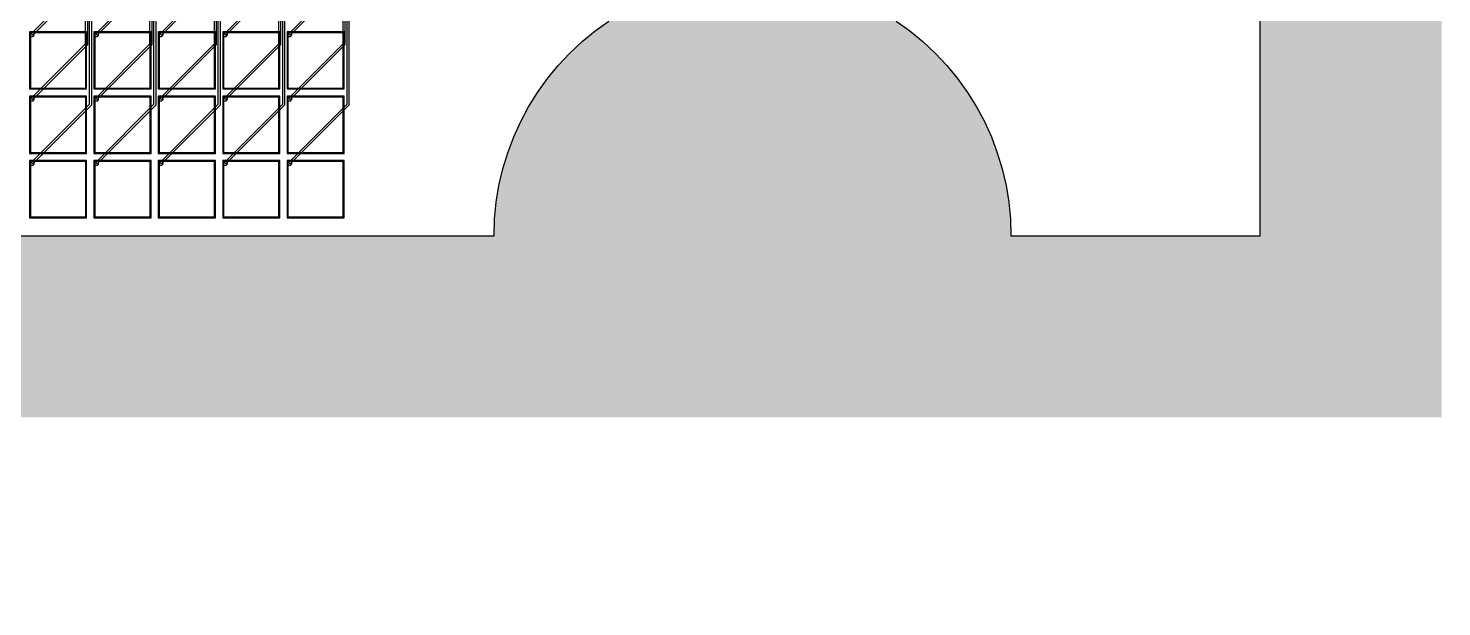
# Model space of a CAD drawing. Header units: metres. Extents: x -1210 to 4965, y 111 to 1966.
# Drawn here: x 3407 to 4965, y 111 to 749 of the extents above; entities that cross this region are included whole.
import ezdxf

# ---------------------------------------------------------------- set-up
doc = ezdxf.new("R2010")
doc.units = ezdxf.units.M
for name, color, linetype in [('Etching', 1, 'CONTINUOUS'), ('EtchingPad', 2, 'CONTINUOUS'), ('Metal1', 4, 'CONTINUOUS'), ('Metal2', 3, 'CONTINUOUS'), ('Polyimide', 7, 'CONTINUOUS'), ('Polyimide_Negative', 5, 'CONTINUOUS')]:
    doc.layers.add(name, color=color, linetype=linetype)

msp = doc.modelspace()

# ---------------------------------------------------------------- hatches: boundary and pattern name
at = {"layer": 'Polyimide_Negative'}
h = msp.add_hatch(color=5, dxfattribs=at)
h.paths.add_polyline_path([(-1210.2, 1965.5), (4965.2, 1965.5), (4965.2, 320), (1697, 320), (1697, 391), (-14.1, 391), (-19.7, 378.7), (-34.5, 350.9), (-51.1, 324.3), (-69.4, 298.7), (-89.3, 274.4), (-110.8, 251.5), (-133.7, 230), (-158, 210.1), (-183.5, 191.8), (-210.2, 175.2), (-237.9, 160.4), (-266.5, 147.4), (-295.9, 136.4), (-326, 127.3), (-356.6, 120.1), (-387.6, 115), (-418.8, 111.9), (-450.3, 110.9), (-481.7, 111.9), (-512.9, 115), (-543.9, 120.1), (-574.5, 127.3), (-604.6, 136.4), (-634, 147.4), (-662.6, 160.4), (-690.3, 175.2), (-717, 191.8), (-742.5, 210.1), (-766.8, 230), (-789.7, 251.5), (-811.2, 274.4), (-831.1, 298.7), (-849.4, 324.3), (-866, 350.9), (-880.8, 378.7), (-886.4, 391), (-1210.2, 391), (-1210.2, 1965.5)])
h.paths.add_polyline_path([(-730.2, 591), (-729.7, 572.7), (-727.9, 554.5), (-724.9, 536.4), (-720.7, 518.5), (-715.4, 501), (-708.9, 483.8), (-701.4, 467.2), (-692.7, 451), (-683.1, 435.4), (-672.4, 420.5), (-660.8, 406.4), (-648.2, 393), (-634.9, 380.5), (-620.7, 368.9), (-605.8, 358.2), (-590.3, 348.5), (-574.1, 339.9), (-557.4, 332.3), (-540.3, 325.9), (-522.7, 320.5), (-504.9, 316.4), (-486.8, 313.4), (-468.6, 311.6), (-450.3, 311), (-431.9, 311.6), (-413.7, 313.4), (-395.6, 316.4), (-377.8, 320.5), (-360.2, 325.9), (-343.1, 332.3), (-326.4, 339.9), (-310.3, 348.5), (-294.7, 358.2), (-279.8, 368.9), (-265.6, 380.5), (-252.3, 393), (-239.7, 406.4), (-228.1, 420.5), (-217.4, 435.4), (-207.8, 451), (-199.1, 467.2), (-191.6, 483.8), (-185.1, 501), (-179.8, 518.5), (-175.6, 536.4), (-172.6, 554.5), (-170.8, 572.7), (-170.2, 591), (1897, 591), (1897, 520), (3920.2, 520), (3920.9, 538.6), (3922.7, 557.2), (3925.7, 575.6), (3930, 593.8), (3935.4, 611.6), (3941.9, 629.1), (3949.6, 646.1), (3958.4, 662.5), (3968.3, 678.3), (3979.1, 693.5), (3991, 707.9), (4003.7, 721.5), (4017.3, 734.3), (4031.8, 746.1), (4046.9, 757), (4062.8, 766.8), (4079.2, 775.6), (4096.2, 783.3), (4113.6, 789.9), (4131.5, 795.3), (4149.6, 799.5), (4168.1, 802.6), (4186.6, 804.4), (4205.2, 805), (4223.9, 804.4), (4242.4, 802.6), (4260.9, 799.5), (4279, 795.3), (4296.9, 789.9), (4314.3, 783.3), (4331.3, 775.6), (4347.8, 766.8), (4363.6, 757), (4378.7, 746.1), (4393.2, 734.3), (4406.8, 721.5), (4419.5, 707.9), (4431.4, 693.5), (4442.2, 678.3), (4452.1, 662.5), (4460.9, 646.1), (4468.6, 629.1), (4475.1, 611.6), (4480.5, 593.8), (4484.8, 575.6), (4487.8, 557.2), (4489.6, 538.6), (4490.2, 520), (4765.2, 520), (4765.2, 1765.5), (-1010.2, 1765.5), (-1010.2, 591), (-730.2, 591)], flags=0)

# ---------------------------------------------------------------- linework, layer by layer
at = {"layer": 'Etching'}
for points in [[(3413.2, 742.2), (3413.2, 742.6), (3413.2, 742.9), (3413.1, 743.2), (3412.9, 743.5), (3412.7, 743.8), (3412.5, 744), (3412.3, 744.2), (3412, 744.4), (3411.7, 744.6), (3411.4, 744.7), (3411.1, 744.7), (3410.8, 744.8), (3410.4, 744.7), (3410.1, 744.7), (3409.8, 744.6), (3409.5, 744.4), (3409.2, 744.2), (3409, 744), (3408.8, 743.8), (3408.6, 743.5), (3408.4, 743.2), (3408.3, 742.9), (3408.3, 742.6), (3408.2, 742.2), (3408.3, 741.9), (3408.3, 741.6), (3408.4, 741.3), (3408.6, 741), (3408.8, 740.7), (3409, 740.5), (3409.2, 740.3), (3409.5, 740.1), (3409.8, 739.9), (3410.1, 739.8), (3410.4, 739.8), (3410.8, 739.8), (3411.1, 739.8), (3411.4, 739.8), (3411.7, 739.9), (3412, 740.1), (3412.3, 740.3), (3412.5, 740.5), (3412.7, 740.7), (3412.9, 741), (3413.1, 741.3), (3413.2, 741.6), (3413.2, 741.9), (3413.2, 742.2)], [(3484.2, 742.2), (3484.2, 742.6), (3484.2, 742.9), (3484.1, 743.2), (3483.9, 743.5), (3483.7, 743.8), (3483.5, 744), (3483.3, 744.2), (3483, 744.4), (3482.7, 744.6), (3482.4, 744.7), (3482.1, 744.7), (3481.8, 744.8), (3481.4, 744.7), (3481.1, 744.7), (3480.8, 744.6), (3480.5, 744.4), (3480.2, 744.2), (3480, 744), (3479.8, 743.8), (3479.6, 743.5), (3479.4, 743.2), (3479.3, 742.9), (3479.3, 742.6), (3479.2, 742.2), (3479.3, 741.9), (3479.3, 741.6), (3479.4, 741.3), (3479.6, 741), (3479.8, 740.7), (3480, 740.5), (3480.2, 740.3), (3480.5, 740.1), (3480.8, 739.9), (3481.1, 739.8), (3481.4, 739.8), (3481.8, 739.8), (3482.1, 739.8), (3482.4, 739.8), (3482.7, 739.9), (3483, 740.1), (3483.3, 740.3), (3483.5, 740.5), (3483.7, 740.7), (3483.9, 741), (3484.1, 741.3), (3484.2, 741.6), (3484.2, 741.9), (3484.2, 742.2)], [(3555.2, 742.2), (3555.2, 742.6), (3555.2, 742.9), (3555.1, 743.2), (3554.9, 743.5), (3554.7, 743.8), (3554.5, 744), (3554.3, 744.2), (3554, 744.4), (3553.7, 744.6), (3553.4, 744.7), (3553.1, 744.7), (3552.8, 744.8), (3552.4, 744.7), (3552.1, 744.7), (3551.8, 744.6), (3551.5, 744.4), (3551.2, 744.2), (3551, 744), (3550.8, 743.8), (3550.6, 743.5), (3550.4, 743.2), (3550.3, 742.9), (3550.3, 742.6), (3550.2, 742.2), (3550.3, 741.9), (3550.3, 741.6), (3550.4, 741.3), (3550.6, 741), (3550.8, 740.7), (3551, 740.5), (3551.2, 740.3), (3551.5, 740.1), (3551.8, 739.9), (3552.1, 739.8), (3552.4, 739.8), (3552.8, 739.8), (3553.1, 739.8), (3553.4, 739.8), (3553.7, 739.9), (3554, 740.1), (3554.3, 740.3), (3554.5, 740.5), (3554.7, 740.7), (3554.9, 741), (3555.1, 741.3), (3555.2, 741.6), (3555.2, 741.9), (3555.2, 742.2)], [(3626.2, 742.2), (3626.2, 742.6), (3626.2, 742.9), (3626.1, 743.2), (3625.9, 743.5), (3625.7, 743.8), (3625.5, 744), (3625.3, 744.2), (3625, 744.4), (3624.7, 744.6), (3624.4, 744.7), (3624.1, 744.7), (3623.8, 744.8), (3623.4, 744.7), (3623.1, 744.7), (3622.8, 744.6), (3622.5, 744.4), (3622.2, 744.2), (3622, 744), (3621.8, 743.8), (3621.6, 743.5), (3621.4, 743.2), (3621.3, 742.9), (3621.3, 742.6), (3621.2, 742.2), (3621.3, 741.9), (3621.3, 741.6), (3621.4, 741.3), (3621.6, 741), (3621.8, 740.7), (3622, 740.5), (3622.2, 740.3), (3622.5, 740.1), (3622.8, 739.9), (3623.1, 739.8), (3623.4, 739.8), (3623.8, 739.8), (3624.1, 739.8), (3624.4, 739.8), (3624.7, 739.9), (3625, 740.1), (3625.3, 740.3), (3625.5, 740.5), (3625.7, 740.7), (3625.9, 741), (3626.1, 741.3), (3626.2, 741.6), (3626.2, 741.9), (3626.2, 742.2)], [(3697.2, 742.2), (3697.2, 742.6), (3697.2, 742.9), (3697.1, 743.2), (3696.9, 743.5), (3696.7, 743.8), (3696.5, 744), (3696.3, 744.2), (3696, 744.4), (3695.7, 744.6), (3695.4, 744.7), (3695.1, 744.7), (3694.8, 744.8), (3694.4, 744.7), (3694.1, 744.7), (3693.8, 744.6), (3693.5, 744.4), (3693.2, 744.2), (3693, 744), (3692.8, 743.8), (3692.6, 743.5), (3692.4, 743.2), (3692.3, 742.9), (3692.3, 742.6), (3692.2, 742.2), (3692.3, 741.9), (3692.3, 741.6), (3692.4, 741.3), (3692.6, 741), (3692.8, 740.7), (3693, 740.5), (3693.2, 740.3), (3693.5, 740.1), (3693.8, 739.9), (3694.1, 739.8), (3694.4, 739.8), (3694.8, 739.8), (3695.1, 739.8), (3695.4, 739.8), (3695.7, 739.9), (3696, 740.1), (3696.3, 740.3), (3696.5, 740.5), (3696.7, 740.7), (3696.9, 741), (3697.1, 741.3), (3697.2, 741.6), (3697.2, 741.9), (3697.2, 742.2)], [(3413.2, 671.2), (3413.2, 671.6), (3413.2, 671.9), (3413.1, 672.2), (3412.9, 672.5), (3412.7, 672.8), (3412.5, 673), (3412.3, 673.2), (3412, 673.4), (3411.7, 673.6), (3411.4, 673.7), (3411.1, 673.7), (3410.8, 673.8), (3410.4, 673.7), (3410.1, 673.7), (3409.8, 673.6), (3409.5, 673.4), (3409.2, 673.2), (3409, 673), (3408.8, 672.8), (3408.6, 672.5), (3408.4, 672.2), (3408.3, 671.9), (3408.3, 671.6), (3408.2, 671.2), (3408.3, 670.9), (3408.3, 670.6), (3408.4, 670.3), (3408.6, 670), (3408.8, 669.7), (3409, 669.5), (3409.2, 669.3), (3409.5, 669.1), (3409.8, 668.9), (3410.1, 668.8), (3410.4, 668.8), (3410.8, 668.8), (3411.1, 668.8), (3411.4, 668.8), (3411.7, 668.9), (3412, 669.1), (3412.3, 669.3), (3412.5, 669.5), (3412.7, 669.7), (3412.9, 670), (3413.1, 670.3), (3413.2, 670.6), (3413.2, 670.9), (3413.2, 671.2)], [(3484.2, 671.2), (3484.2, 671.6), (3484.2, 671.9), (3484.1, 672.2), (3483.9, 672.5), (3483.7, 672.8), (3483.5, 673), (3483.3, 673.2), (3483, 673.4), (3482.7, 673.6), (3482.4, 673.7), (3482.1, 673.7), (3481.8, 673.8), (3481.4, 673.7), (3481.1, 673.7), (3480.8, 673.6), (3480.5, 673.4), (3480.2, 673.2), (3480, 673), (3479.8, 672.8), (3479.6, 672.5), (3479.4, 672.2), (3479.3, 671.9), (3479.3, 671.6), (3479.2, 671.2), (3479.3, 670.9), (3479.3, 670.6), (3479.4, 670.3), (3479.6, 670), (3479.8, 669.7), (3480, 669.5), (3480.2, 669.3), (3480.5, 669.1), (3480.8, 668.9), (3481.1, 668.8), (3481.4, 668.8), (3481.8, 668.8), (3482.1, 668.8), (3482.4, 668.8), (3482.7, 668.9), (3483, 669.1), (3483.3, 669.3), (3483.5, 669.5), (3483.7, 669.7), (3483.9, 670), (3484.1, 670.3), (3484.2, 670.6), (3484.2, 670.9), (3484.2, 671.2)], [(3555.2, 671.2), (3555.2, 671.6), (3555.2, 671.9), (3555.1, 672.2), (3554.9, 672.5), (3554.7, 672.8), (3554.5, 673), (3554.3, 673.2), (3554, 673.4), (3553.7, 673.6), (3553.4, 673.7), (3553.1, 673.7), (3552.8, 673.8), (3552.4, 673.7), (3552.1, 673.7), (3551.8, 673.6), (3551.5, 673.4), (3551.2, 673.2), (3551, 673), (3550.8, 672.8), (3550.6, 672.5), (3550.4, 672.2), (3550.3, 671.9), (3550.3, 671.6), (3550.2, 671.2), (3550.3, 670.9), (3550.3, 670.6), (3550.4, 670.3), (3550.6, 670), (3550.8, 669.7), (3551, 669.5), (3551.2, 669.3), (3551.5, 669.1), (3551.8, 668.9), (3552.1, 668.8), (3552.4, 668.8), (3552.8, 668.8), (3553.1, 668.8), (3553.4, 668.8), (3553.7, 668.9), (3554, 669.1), (3554.3, 669.3), (3554.5, 669.5), (3554.7, 669.7), (3554.9, 670), (3555.1, 670.3), (3555.2, 670.6), (3555.2, 670.9), (3555.2, 671.2)], [(3626.2, 671.2), (3626.2, 671.6), (3626.2, 671.9), (3626.1, 672.2), (3625.9, 672.5), (3625.7, 672.8), (3625.5, 673), (3625.3, 673.2), (3625, 673.4), (3624.7, 673.6), (3624.4, 673.7), (3624.1, 673.7), (3623.8, 673.8), (3623.4, 673.7), (3623.1, 673.7), (3622.8, 673.6), (3622.5, 673.4), (3622.2, 673.2), (3622, 673), (3621.8, 672.8), (3621.6, 672.5), (3621.4, 672.2), (3621.3, 671.9), (3621.3, 671.6), (3621.2, 671.2), (3621.3, 670.9), (3621.3, 670.6), (3621.4, 670.3), (3621.6, 670), (3621.8, 669.7), (3622, 669.5), (3622.2, 669.3), (3622.5, 669.1), (3622.8, 668.9), (3623.1, 668.8), (3623.4, 668.8), (3623.8, 668.8), (3624.1, 668.8), (3624.4, 668.8), (3624.7, 668.9), (3625, 669.1), (3625.3, 669.3), (3625.5, 669.5), (3625.7, 669.7), (3625.9, 670), (3626.1, 670.3), (3626.2, 670.6), (3626.2, 670.9), (3626.2, 671.2)], [(3697.2, 671.2), (3697.2, 671.6), (3697.2, 671.9), (3697.1, 672.2), (3696.9, 672.5), (3696.7, 672.8), (3696.5, 673), (3696.3, 673.2), (3696, 673.4), (3695.7, 673.6), (3695.4, 673.7), (3695.1, 673.7), (3694.8, 673.8), (3694.4, 673.7), (3694.1, 673.7), (3693.8, 673.6), (3693.5, 673.4), (3693.2, 673.2), (3693, 673), (3692.8, 672.8), (3692.6, 672.5), (3692.4, 672.2), (3692.3, 671.9), (3692.3, 671.6), (3692.2, 671.2), (3692.3, 670.9), (3692.3, 670.6), (3692.4, 670.3), (3692.6, 670), (3692.8, 669.7), (3693, 669.5), (3693.2, 669.3), (3693.5, 669.1), (3693.8, 668.9), (3694.1, 668.8), (3694.4, 668.8), (3694.8, 668.8), (3695.1, 668.8), (3695.4, 668.8), (3695.7, 668.9), (3696, 669.1), (3696.3, 669.3), (3696.5, 669.5), (3696.7, 669.7), (3696.9, 670), (3697.1, 670.3), (3697.2, 670.6), (3697.2, 670.9), (3697.2, 671.2)], [(3413.2, 600.2), (3413.2, 600.6), (3413.2, 600.9), (3413.1, 601.2), (3412.9, 601.5), (3412.7, 601.8), (3412.5, 602), (3412.3, 602.2), (3412, 602.4), (3411.7, 602.6), (3411.4, 602.7), (3411.1, 602.7), (3410.8, 602.8), (3410.4, 602.7), (3410.1, 602.7), (3409.8, 602.6), (3409.5, 602.4), (3409.2, 602.2), (3409, 602), (3408.8, 601.8), (3408.6, 601.5), (3408.4, 601.2), (3408.3, 600.9), (3408.3, 600.6), (3408.2, 600.2), (3408.3, 599.9), (3408.3, 599.6), (3408.4, 599.3), (3408.6, 599), (3408.8, 598.7), (3409, 598.5), (3409.2, 598.3), (3409.5, 598.1), (3409.8, 597.9), (3410.1, 597.8), (3410.4, 597.8), (3410.8, 597.8), (3411.1, 597.8), (3411.4, 597.8), (3411.7, 597.9), (3412, 598.1), (3412.3, 598.3), (3412.5, 598.5), (3412.7, 598.7), (3412.9, 599), (3413.1, 599.3), (3413.2, 599.6), (3413.2, 599.9), (3413.2, 600.2)], [(3484.2, 600.2), (3484.2, 600.6), (3484.2, 600.9), (3484.1, 601.2), (3483.9, 601.5), (3483.7, 601.8), (3483.5, 602), (3483.3, 602.2), (3483, 602.4), (3482.7, 602.6), (3482.4, 602.7), (3482.1, 602.7), (3481.8, 602.8), (3481.4, 602.7), (3481.1, 602.7), (3480.8, 602.6), (3480.5, 602.4), (3480.2, 602.2), (3480, 602), (3479.8, 601.8), (3479.6, 601.5), (3479.4, 601.2), (3479.3, 600.9), (3479.3, 600.6), (3479.2, 600.2), (3479.3, 599.9), (3479.3, 599.6), (3479.4, 599.3), (3479.6, 599), (3479.8, 598.7), (3480, 598.5), (3480.2, 598.3), (3480.5, 598.1), (3480.8, 597.9), (3481.1, 597.8), (3481.4, 597.8), (3481.8, 597.8), (3482.1, 597.8), (3482.4, 597.8), (3482.7, 597.9), (3483, 598.1), (3483.3, 598.3), (3483.5, 598.5), (3483.7, 598.7), (3483.9, 599), (3484.1, 599.3), (3484.2, 599.6), (3484.2, 599.9), (3484.2, 600.2)], [(3555.2, 600.2), (3555.2, 600.6), (3555.2, 600.9), (3555.1, 601.2), (3554.9, 601.5), (3554.7, 601.8), (3554.5, 602), (3554.3, 602.2), (3554, 602.4), (3553.7, 602.6), (3553.4, 602.7), (3553.1, 602.7), (3552.8, 602.8), (3552.4, 602.7), (3552.1, 602.7), (3551.8, 602.6), (3551.5, 602.4), (3551.2, 602.2), (3551, 602), (3550.8, 601.8), (3550.6, 601.5), (3550.4, 601.2), (3550.3, 600.9), (3550.3, 600.6), (3550.2, 600.2), (3550.3, 599.9), (3550.3, 599.6), (3550.4, 599.3), (3550.6, 599), (3550.8, 598.7), (3551, 598.5), (3551.2, 598.3), (3551.5, 598.1), (3551.8, 597.9), (3552.1, 597.8), (3552.4, 597.8), (3552.8, 597.8), (3553.1, 597.8), (3553.4, 597.8), (3553.7, 597.9), (3554, 598.1), (3554.3, 598.3), (3554.5, 598.5), (3554.7, 598.7), (3554.9, 599), (3555.1, 599.3), (3555.2, 599.6), (3555.2, 599.9), (3555.2, 600.2)], [(3626.2, 600.2), (3626.2, 600.6), (3626.2, 600.9), (3626.1, 601.2), (3625.9, 601.5), (3625.7, 601.8), (3625.5, 602), (3625.3, 602.2), (3625, 602.4), (3624.7, 602.6), (3624.4, 602.7), (3624.1, 602.7), (3623.8, 602.8), (3623.4, 602.7), (3623.1, 602.7), (3622.8, 602.6), (3622.5, 602.4), (3622.2, 602.2), (3622, 602), (3621.8, 601.8), (3621.6, 601.5), (3621.4, 601.2), (3621.3, 600.9), (3621.3, 600.6), (3621.2, 600.2), (3621.3, 599.9), (3621.3, 599.6), (3621.4, 599.3), (3621.6, 599), (3621.8, 598.7), (3622, 598.5), (3622.2, 598.3), (3622.5, 598.1), (3622.8, 597.9), (3623.1, 597.8), (3623.4, 597.8), (3623.8, 597.8), (3624.1, 597.8), (3624.4, 597.8), (3624.7, 597.9), (3625, 598.1), (3625.3, 598.3), (3625.5, 598.5), (3625.7, 598.7), (3625.9, 599), (3626.1, 599.3), (3626.2, 599.6), (3626.2, 599.9), (3626.2, 600.2)], [(3697.2, 600.2), (3697.2, 600.6), (3697.2, 600.9), (3697.1, 601.2), (3696.9, 601.5), (3696.7, 601.8), (3696.5, 602), (3696.3, 602.2), (3696, 602.4), (3695.7, 602.6), (3695.4, 602.7), (3695.1, 602.7), (3694.8, 602.8), (3694.4, 602.7), (3694.1, 602.7), (3693.8, 602.6), (3693.5, 602.4), (3693.2, 602.2), (3693, 602), (3692.8, 601.8), (3692.6, 601.5), (3692.4, 601.2), (3692.3, 600.9), (3692.3, 600.6), (3692.2, 600.2), (3692.3, 599.9), (3692.3, 599.6), (3692.4, 599.3), (3692.6, 599), (3692.8, 598.7), (3693, 598.5), (3693.2, 598.3), (3693.5, 598.1), (3693.8, 597.9), (3694.1, 597.8), (3694.4, 597.8), (3694.8, 597.8), (3695.1, 597.8), (3695.4, 597.8), (3695.7, 597.9), (3696, 598.1), (3696.3, 598.3), (3696.5, 598.5), (3696.7, 598.7), (3696.9, 599), (3697.1, 599.3), (3697.2, 599.6), (3697.2, 599.9), (3697.2, 600.2)]]:
    msp.add_lwpolyline(points, close=True, dxfattribs=at)
at = {"layer": 'EtchingPad'}
for points in [[(3409, 683), (3470, 683), (3470, 744), (3409, 744), (3409, 683)], [(3480, 683), (3541, 683), (3541, 744), (3480, 744), (3480, 683)], [(3551, 683), (3612, 683), (3612, 744), (3551, 744), (3551, 683)], [(3622, 683), (3683, 683), (3683, 744), (3622, 744), (3622, 683)], [(3693, 683), (3754, 683), (3754, 744), (3693, 744), (3693, 683)], [(3409, 612), (3470, 612), (3470, 673), (3409, 673), (3409, 612)], [(3480, 612), (3541, 612), (3541, 673), (3480, 673), (3480, 612)], [(3551, 612), (3612, 612), (3612, 673), (3551, 673), (3551, 612)], [(3622, 612), (3683, 612), (3683, 673), (3622, 673), (3622, 612)], [(3693, 612), (3754, 612), (3754, 673), (3693, 673), (3693, 612)], [(3409, 541), (3470, 541), (3470, 602), (3409, 602), (3409, 541)], [(3480, 541), (3541, 541), (3541, 602), (3480, 602), (3480, 541)], [(3551, 541), (3612, 541), (3612, 602), (3551, 602), (3551, 541)], [(3622, 541), (3683, 541), (3683, 602), (3622, 602), (3622, 541)], [(3693, 541), (3754, 541), (3754, 602), (3693, 602), (3693, 541)]]:
    msp.add_lwpolyline(points, close=True, dxfattribs=at)
at = {"layer": 'Metal1'}
for points in [[(3476.2, 1665.5), (3476.2, 664.3), (3411.5, 599.5), (3410, 601), (3474.2, 665.2), (3474.2, 1665.5)], [(3471.8, 1665.5), (3471.8, 730.8), (3411.5, 670.5), (3410, 672), (3469.8, 731.7), (3469.8, 1665.5)], [(3467.2, 1665.5), (3467.2, 797.3), (3411.5, 741.5), (3410, 743), (3465.2, 798.2), (3465.2, 1665.5)], [(3547.2, 1665.5), (3547.2, 664.3), (3482.5, 599.5), (3481, 601), (3545.2, 665.2), (3545.2, 1665.5)], [(3542.8, 1665.5), (3542.8, 730.8), (3482.5, 670.5), (3481, 672), (3540.8, 731.7), (3540.8, 1665.5)], [(3538.2, 1665.5), (3538.2, 797.3), (3482.5, 741.5), (3481, 743), (3536.2, 798.2), (3536.2, 1665.5)], [(3618.2, 1665.5), (3618.2, 664.3), (3553.5, 599.5), (3552, 601), (3616.2, 665.2), (3616.2, 1665.5)], [(3613.8, 1665.5), (3613.8, 730.8), (3553.5, 670.5), (3552, 672), (3611.8, 731.7), (3611.8, 1665.5)], [(3609.2, 1665.5), (3609.2, 797.3), (3553.5, 741.5), (3552, 743), (3607.2, 798.2), (3607.2, 1665.5)], [(3689.2, 1665.5), (3689.2, 664.3), (3624.5, 599.5), (3623, 601), (3687.2, 665.2), (3687.2, 1665.5)], [(3684.8, 1665.5), (3684.8, 730.8), (3624.5, 670.5), (3623, 672), (3682.8, 731.7), (3682.8, 1665.5)], [(3680.2, 1665.5), (3680.2, 797.3), (3624.5, 741.5), (3623, 743), (3678.2, 798.2), (3678.2, 1665.5)], [(3760.2, 1665.5), (3760.2, 664.3), (3695.5, 599.5), (3694, 601), (3758.2, 665.2), (3758.2, 1665.5)], [(3755.8, 1665.5), (3755.8, 730.8), (3695.5, 670.5), (3694, 672), (3753.8, 731.7), (3753.8, 1665.5)], [(3751.2, 1665.5), (3751.2, 797.3), (3695.5, 741.5), (3694, 743), (3749.2, 798.2), (3749.2, 1665.5)]]:
    msp.add_lwpolyline(points, close=True, dxfattribs=at)
at = {"layer": 'Metal2'}
for points in [[(3408, 682), (3471, 682), (3471, 745), (3408, 745), (3408, 682)], [(3479, 682), (3542, 682), (3542, 745), (3479, 745), (3479, 682)], [(3550, 682), (3613, 682), (3613, 745), (3550, 745), (3550, 682)], [(3621, 682), (3684, 682), (3684, 745), (3621, 745), (3621, 682)], [(3692, 682), (3755, 682), (3755, 745), (3692, 745), (3692, 682)], [(3408, 611), (3471, 611), (3471, 674), (3408, 674), (3408, 611)], [(3479, 611), (3542, 611), (3542, 674), (3479, 674), (3479, 611)], [(3550, 611), (3613, 611), (3613, 674), (3550, 674), (3550, 611)], [(3621, 611), (3684, 611), (3684, 674), (3621, 674), (3621, 611)], [(3692, 611), (3755, 611), (3755, 674), (3692, 674), (3692, 611)], [(3408, 540), (3471, 540), (3471, 603), (3408, 603), (3408, 540)], [(3479, 540), (3542, 540), (3542, 603), (3479, 603), (3479, 540)], [(3550, 540), (3613, 540), (3613, 603), (3550, 603), (3550, 540)], [(3621, 540), (3684, 540), (3684, 603), (3621, 603), (3621, 540)], [(3692, 540), (3755, 540), (3755, 603), (3692, 603), (3692, 540)]]:
    msp.add_lwpolyline(points, close=True, dxfattribs=at)
at = {"layer": 'Polyimide'}
for points in [[(4363.6, 757), (4378.7, 746.1), (4393.2, 734.3), (4406.8, 721.5), (4419.5, 707.9), (4431.4, 693.5), (4442.2, 678.3), (4452.1, 662.5), (4460.9, 646.1), (4468.6, 629.1), (4475.1, 611.6), (4480.5, 593.8), (4484.8, 575.6), (4487.8, 557.2), (4489.6, 538.6), (4490.2, 520), (4765.2, 520), (4765.2, 1765.5)], [(1897, 520), (3920.2, 520), (3920.9, 538.6), (3922.7, 557.2), (3925.7, 575.6), (3930, 593.8), (3935.4, 611.6), (3941.9, 629.1), (3949.6, 646.1), (3958.4, 662.5), (3968.3, 678.3), (3979.1, 693.5), (3991, 707.9), (4003.7, 721.5), (4017.3, 734.3), (4031.8, 746.1), (4046.9, 757)]]:
    msp.add_lwpolyline(points, dxfattribs=at)

doc.saveas('drawing.dxf')
